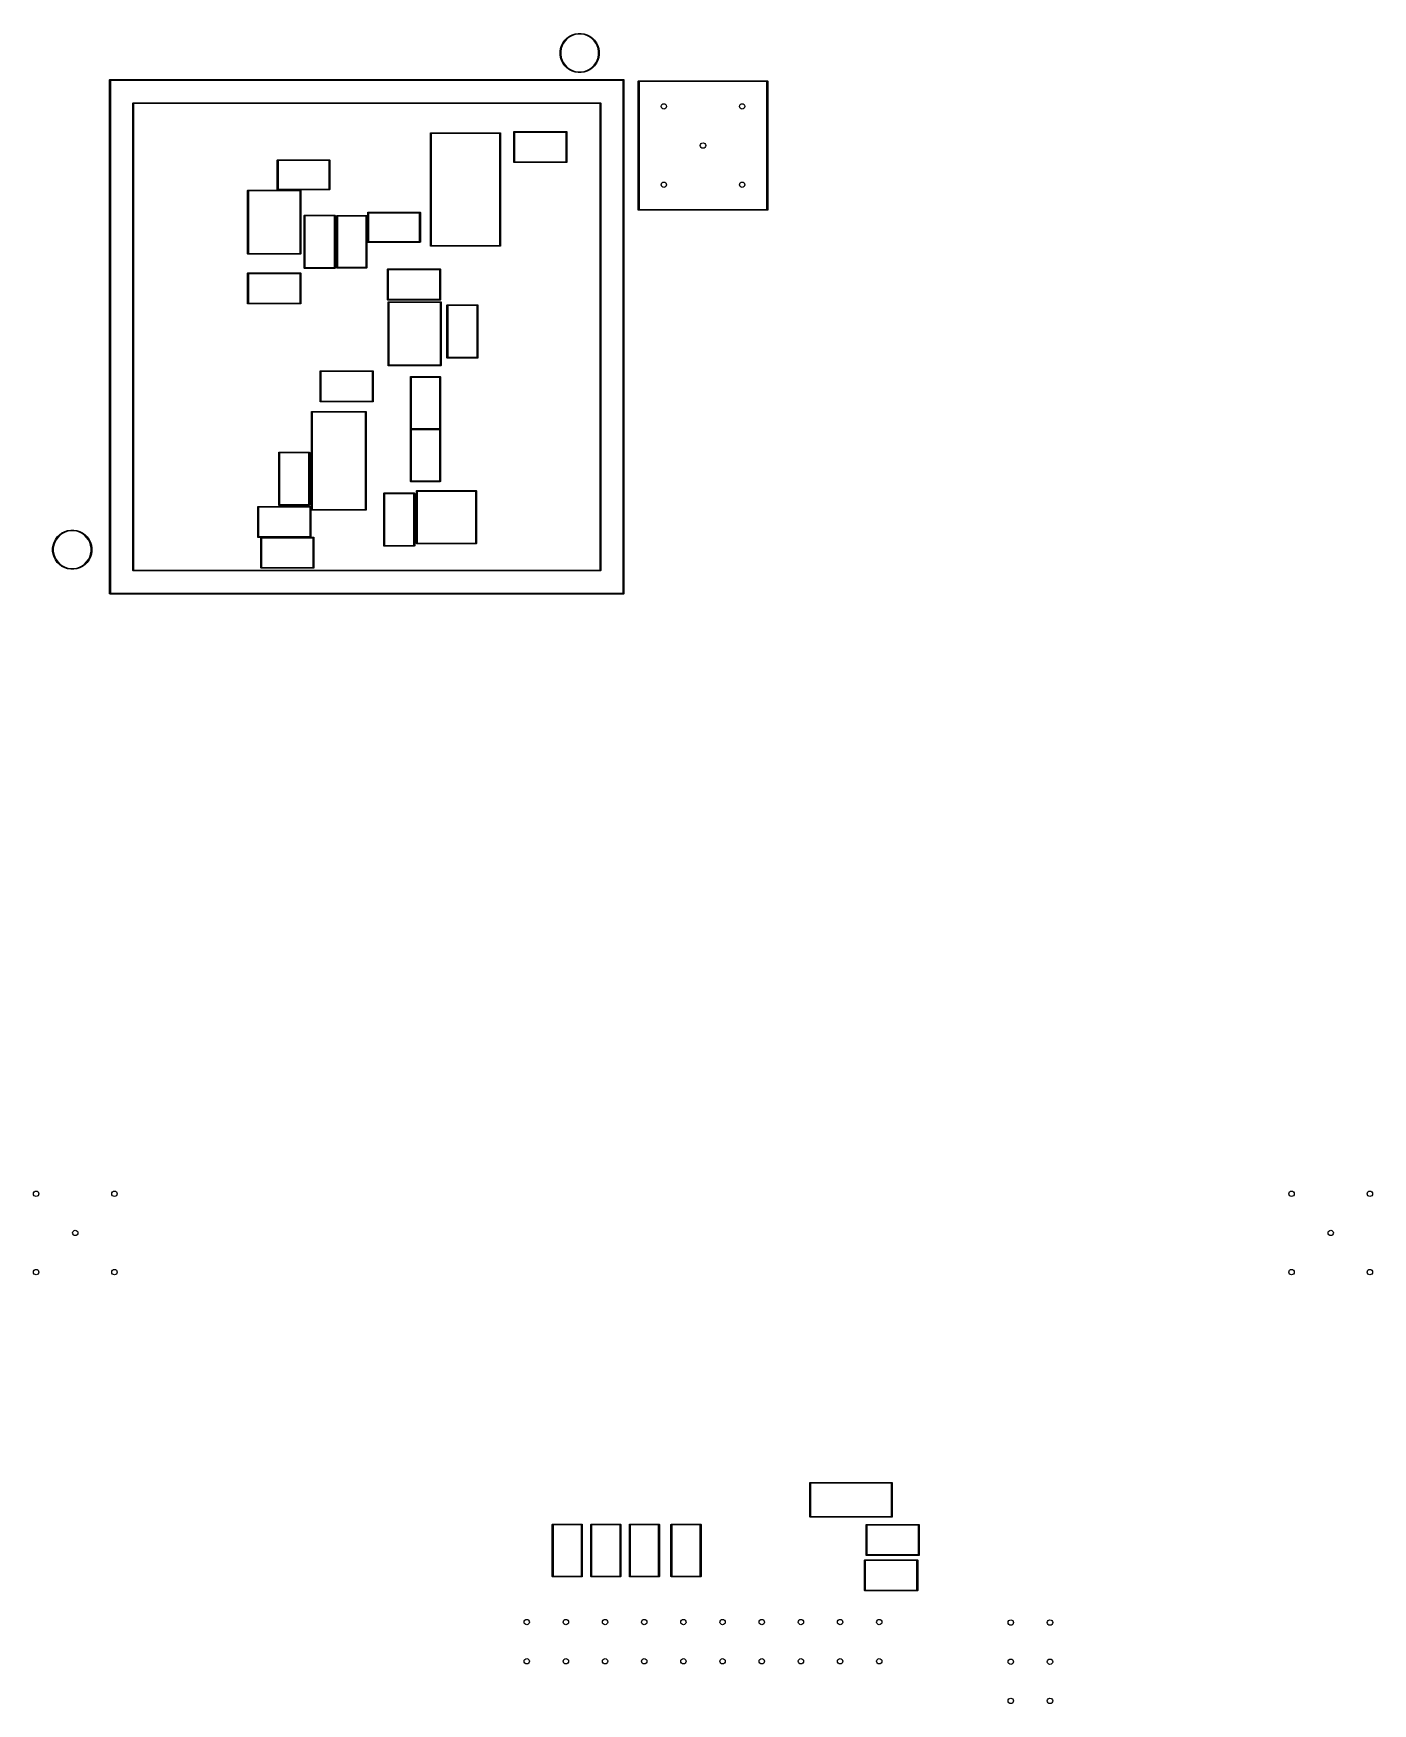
# Model space of a CAD drawing. Header units: inches. Extents: x -1.71 to 1.71, y -2.13 to 2.14.
import ezdxf

# ---------------------------------------------------------------- set-up
doc = ezdxf.new("R2010")
doc.units = ezdxf.units.IN
doc.header["$MEASUREMENT"] = 0
doc.layers.add('BLACK', color=250, linetype='CONTINUOUS')

msp = doc.modelspace()

# ---------------------------------------------------------------- linework, layer by layer
at = {"layer": 'BLACK', "linetype": 'CONTINUOUS'}
for p, q in [((-0.3412, 2.1294), (-0.3342, 2.133)), ((-0.3342, 2.133), (-0.3267, 2.1354)), ((-0.3263, 2.1337), (-0.3335, 2.1313)), ((-0.3267, 2.1354), (-0.3189, 2.1367)), ((-0.3188, 2.1348), (-0.3263, 2.1337)), ((-0.3189, 2.1367), (-0.311, 2.1367)), ((-0.3112, 2.1348), (-0.3188, 2.1348)), ((-0.3037, 2.1337), (-0.3112, 2.1348)), ((-0.311, 2.1367), (-0.3032, 2.1354)), ((-0.2964, 2.1313), (-0.3037, 2.1337)), ((-0.3032, 2.1354), (-0.2958, 2.133)), ((-0.2958, 2.133), (-0.2887, 2.1294)), ((-0.365, 2.0906), (-0.3638, 2.0983)), ((-0.365, 2.0904), (-0.365, 2.0906)), ((-0.365, 2.0827), (-0.365, 2.0904)), ((-0.3638, 2.0983), (-0.3613, 2.1058)), ((-0.362, 2.0979), (-0.3632, 2.0904)), ((-0.3632, 2.0904), (-0.3632, 2.0828)), ((-0.3597, 2.1051), (-0.362, 2.0979)), ((-0.3613, 2.1058), (-0.3578, 2.1128)), ((-0.3562, 2.1119), (-0.3597, 2.1051)), ((-0.3578, 2.1128), (-0.3531, 2.1192)), ((-0.3517, 2.118), (-0.3562, 2.1119)), ((-0.3531, 2.1192), (-0.3476, 2.1248)), ((-0.3464, 2.1234), (-0.3517, 2.118)), ((-0.3476, 2.1248), (-0.3412, 2.1294)), ((-0.3402, 2.1279), (-0.3464, 2.1234)), ((-0.3335, 2.1313), (-0.3402, 2.1279)), ((-0.2897, 2.1279), (-0.2964, 2.1313)), ((-0.2835, 2.1234), (-0.2897, 2.1279)), ((-0.2887, 2.1294), (-0.2824, 2.1248)), ((-0.2782, 2.118), (-0.2835, 2.1234)), ((-0.2824, 2.1248), (-0.2768, 2.1192)), ((-0.2737, 2.1119), (-0.2782, 2.118)), ((-0.2768, 2.1192), (-0.2722, 2.1128)), ((-0.2703, 2.1051), (-0.2737, 2.1119)), ((-0.2722, 2.1128), (-0.2686, 2.1058)), ((-0.2679, 2.0979), (-0.2703, 2.1051)), ((-0.2686, 2.1058), (-0.2662, 2.0983)), ((-0.2667, 2.0904), (-0.2679, 2.0979)), ((-0.2667, 2.0828), (-0.2667, 2.0904)), ((-0.2662, 2.0983), (-0.2649, 2.0906)), ((-0.2649, 2.0906), (-0.2649, 2.0827)), ((-0.3638, 2.0749), (-0.365, 2.0827)), ((-0.3613, 2.0674), (-0.3638, 2.0749)), ((-0.3632, 2.0828), (-0.362, 2.0753)), ((-0.362, 2.0753), (-0.3597, 2.0681)), ((-0.3578, 2.0604), (-0.3613, 2.0674)), ((-0.3597, 2.0681), (-0.3562, 2.0613)), ((-0.3531, 2.054), (-0.3578, 2.0604)), ((-0.3562, 2.0613), (-0.3517, 2.0552)), ((-0.3476, 2.0484), (-0.3531, 2.054)), ((-0.3517, 2.0552), (-0.3464, 2.0498)), ((-0.3412, 2.0438), (-0.3476, 2.0484)), ((-0.3464, 2.0498), (-0.3402, 2.0454)), ((-0.2897, 2.0454), (-0.2835, 2.0498)), ((-0.2824, 2.0484), (-0.2887, 2.0438)), ((-0.2835, 2.0498), (-0.2782, 2.0552)), ((-0.2768, 2.054), (-0.2824, 2.0484)), ((-0.2782, 2.0552), (-0.2737, 2.0613)), ((-0.2722, 2.0604), (-0.2768, 2.054)), ((-0.2737, 2.0613), (-0.2703, 2.0681)), ((-0.2686, 2.0674), (-0.2722, 2.0604)), ((-0.2703, 2.0681), (-0.2679, 2.0753)), ((-0.2662, 2.0749), (-0.2686, 2.0674)), ((-0.2679, 2.0753), (-0.2667, 2.0828)), ((-0.2649, 2.0827), (-0.2662, 2.0749)), ((-1.5148, 2.0177), (-1.5147, 2.0181)), ((-1.5148, 0.7067), (-1.5148, 2.0177)), ((-1.5147, 2.0181), (-1.5142, 2.0186)), ((-1.5142, 2.0186), (-1.5138, 2.0187)), ((-1.5138, 2.0187), (-0.2028, 2.0187)), ((-1.5128, 2.0167), (-1.5128, 0.7077)), ((-0.2037, 2.0167), (-1.5128, 2.0167)), ((-0.3342, 2.0402), (-0.3412, 2.0438)), ((-0.3402, 2.0454), (-0.3335, 2.0419)), ((-0.3267, 2.0378), (-0.3342, 2.0402)), ((-0.3335, 2.0419), (-0.3263, 2.0396)), ((-0.3189, 2.0366), (-0.3267, 2.0378)), ((-0.3263, 2.0396), (-0.3188, 2.0384)), ((-0.311, 2.0366), (-0.3189, 2.0366)), ((-0.3188, 2.0384), (-0.3112, 2.0384)), ((-0.3112, 2.0384), (-0.3037, 2.0396)), ((-0.3032, 2.0378), (-0.311, 2.0366)), ((-0.3037, 2.0396), (-0.2964, 2.0419)), ((-0.2958, 2.0402), (-0.3032, 2.0378)), ((-0.2964, 2.0419), (-0.2897, 2.0454)), ((-0.2887, 2.0438), (-0.2958, 2.0402)), ((-0.2037, 0.7077), (-0.2037, 2.0167)), ((-0.2028, 2.0187), (-0.2024, 2.0186)), ((-0.2024, 2.0186), (-0.2018, 2.0181)), ((-0.2018, 2.0181), (-0.2018, 2.0177)), ((-0.2018, 2.0177), (-0.2018, 0.7067)), ((-0.1652, 2.0146), (-0.1651, 2.0149)), ((-0.1652, 1.6862), (-0.1652, 2.0146)), ((-0.1651, 2.0149), (-0.1645, 2.0155)), ((-0.1645, 2.0155), (-0.1642, 2.0156)), ((-0.1642, 2.0156), (0.1642, 2.0156)), ((-0.1632, 2.0136), (-0.1632, 1.6872)), ((0.1632, 2.0136), (-0.1632, 2.0136)), ((0.1632, 1.6872), (0.1632, 2.0136)), ((0.1642, 2.0156), (0.1645, 2.0155)), ((0.1645, 2.0155), (0.1651, 2.0149)), ((0.1651, 2.0149), (0.1652, 2.0146)), ((0.1652, 2.0146), (0.1652, 1.6862)), ((-1.4557, 1.9587), (-1.4556, 1.959)), ((-1.4557, 0.7657), (-1.4557, 1.9587)), ((-1.4556, 1.959), (-1.4551, 1.9596)), ((-1.4551, 1.9596), (-1.4547, 1.9596)), ((-1.4547, 1.9596), (-0.2618, 1.9596)), ((-1.4537, 1.9577), (-1.4537, 0.7667)), ((-0.2628, 1.9577), (-1.4537, 1.9577)), ((-0.2628, 0.7667), (-0.2628, 1.9577)), ((-0.2618, 1.9596), (-0.2614, 1.9596)), ((-0.2614, 1.9596), (-0.2609, 1.959)), ((-0.2609, 1.959), (-0.2608, 1.9587)), ((-0.2608, 1.9587), (-0.2608, 0.7657)), ((-0.6959, 1.8819), (-0.6958, 1.8823)), ((-0.6959, 1.5945), (-0.6959, 1.8819)), ((-0.6958, 1.8823), (-0.6953, 1.8828)), ((-0.6953, 1.8828), (-0.6949, 1.8829)), ((-0.6949, 1.8829), (-0.5177, 1.8829)), ((-0.6939, 1.8809), (-0.6939, 1.5955)), ((-0.5187, 1.8809), (-0.6939, 1.8809)), ((-0.5187, 1.5955), (-0.5187, 1.8809)), ((-0.5177, 1.8829), (-0.5173, 1.8828)), ((-0.5173, 1.8828), (-0.5168, 1.8823)), ((-0.5168, 1.8823), (-0.5167, 1.8819)), ((-0.5167, 1.8819), (-0.5167, 1.5945)), ((-0.4833, 1.885), (-0.4832, 1.8854)), ((-0.4833, 1.8079), (-0.4833, 1.885)), ((-0.4832, 1.8854), (-0.4827, 1.8859)), ((-0.4827, 1.8859), (-0.4823, 1.886)), ((-0.4823, 1.886), (-0.3484, 1.886)), ((-0.4813, 1.8841), (-0.4813, 1.8089)), ((-0.3494, 1.8841), (-0.4813, 1.8841)), ((-0.3494, 1.8089), (-0.3494, 1.8841)), ((-0.3484, 1.886), (-0.348, 1.8859)), ((-0.348, 1.8859), (-0.3475, 1.8854)), ((-0.3475, 1.8854), (-0.3474, 1.885)), ((-0.3474, 1.885), (-0.3474, 1.8079)), ((-1.0868, 1.8131), (-1.0867, 1.8135)), ((-1.0868, 1.7383), (-1.0868, 1.8131)), ((-1.0867, 1.8135), (-1.0862, 1.814)), ((-1.0862, 1.814), (-1.0858, 1.8141)), ((-1.0858, 1.8141), (-0.9535, 1.8141)), ((-1.0848, 1.8121), (-1.0848, 1.7393)), ((-0.9545, 1.8121), (-1.0848, 1.8121)), ((-0.9545, 1.7393), (-0.9545, 1.8121)), ((-0.9535, 1.8141), (-0.9531, 1.814)), ((-0.9531, 1.814), (-0.9526, 1.8135)), ((-0.9526, 1.8135), (-0.9525, 1.8131)), ((-0.9525, 1.8131), (-0.9525, 1.7383)), ((-0.4832, 1.8075), (-0.4833, 1.8079)), ((-0.4827, 1.807), (-0.4832, 1.8075)), ((-0.4823, 1.8069), (-0.4827, 1.807)), ((-0.3484, 1.8069), (-0.4823, 1.8069)), ((-0.4813, 1.8089), (-0.3494, 1.8089)), ((-0.348, 1.807), (-0.3484, 1.8069)), ((-0.3475, 1.8075), (-0.348, 1.807)), ((-0.3474, 1.8079), (-0.3475, 1.8075)), ((-1.1626, 1.7354), (-1.1625, 1.7358)), ((-1.1626, 1.574), (-1.1626, 1.7354)), ((-1.1625, 1.7358), (-1.162, 1.7363)), ((-1.162, 1.7363), (-1.1616, 1.7364)), ((-1.1616, 1.7364), (-1.0277, 1.7364)), ((-1.1606, 1.7344), (-1.1606, 1.575)), ((-1.0287, 1.7344), (-1.1606, 1.7344)), ((-1.0867, 1.7379), (-1.0868, 1.7383)), ((-1.0862, 1.7374), (-1.0867, 1.7379)), ((-1.0858, 1.7373), (-1.0862, 1.7374)), ((-0.9535, 1.7373), (-1.0858, 1.7373)), ((-1.0848, 1.7393), (-0.9545, 1.7393)), ((-1.0287, 1.575), (-1.0287, 1.7344)), ((-1.0277, 1.7364), (-1.0273, 1.7363)), ((-1.0273, 1.7363), (-1.0268, 1.7358)), ((-1.0268, 1.7358), (-1.0267, 1.7354)), ((-1.0267, 1.7354), (-1.0267, 1.574)), ((-0.9531, 1.7374), (-0.9535, 1.7373)), ((-0.9526, 1.7379), (-0.9531, 1.7374)), ((-0.9525, 1.7383), (-0.9526, 1.7379)), ((-1.0182, 1.6716), (-1.0181, 1.672)), ((-1.0182, 1.5378), (-1.0182, 1.6716)), ((-1.0181, 1.672), (-1.0176, 1.6725)), ((-1.0176, 1.6725), (-1.0172, 1.6726)), ((-1.0172, 1.6726), (-0.9401, 1.6726)), ((-1.0162, 1.6707), (-1.0162, 1.5388)), ((-0.941, 1.6707), (-1.0162, 1.6707)), ((-0.941, 1.5388), (-0.941, 1.6707)), ((-0.9401, 1.6726), (-0.9397, 1.6725)), ((-0.9397, 1.6725), (-0.9392, 1.672)), ((-0.9392, 1.672), (-0.9391, 1.6716)), ((-0.9391, 1.6716), (-0.9391, 1.5378)), ((-0.935, 1.6712), (-0.9344, 1.6718)), ((-0.935, 1.6709), (-0.935, 1.6712)), ((-0.935, 1.5386), (-0.935, 1.6709)), ((-0.9344, 1.6718), (-0.934, 1.6718)), ((-0.934, 1.6718), (-0.8592, 1.6718)), ((-0.9331, 1.6699), (-0.9331, 1.5396)), ((-0.8602, 1.6699), (-0.9331, 1.6699)), ((-0.8602, 1.5396), (-0.8602, 1.6699)), ((-0.8592, 1.6718), (-0.8589, 1.6718)), ((-0.8589, 1.6718), (-0.8583, 1.6712)), ((-0.8583, 1.6712), (-0.8583, 1.6709)), ((-0.8583, 1.6709), (-0.8583, 1.5386)), ((-0.8558, 1.6791), (-0.8557, 1.6795)), ((-0.8558, 1.6043), (-0.8558, 1.6791)), ((-0.8557, 1.6795), (-0.8552, 1.68)), ((-0.8552, 1.68), (-0.8548, 1.6801)), ((-0.8548, 1.6801), (-0.7225, 1.6801)), ((-0.8538, 1.6781), (-0.8538, 1.6053)), ((-0.7235, 1.6781), (-0.8538, 1.6781)), ((-0.7235, 1.6053), (-0.7235, 1.6781)), ((-0.7225, 1.6801), (-0.7221, 1.68)), ((-0.7221, 1.68), (-0.7216, 1.6795)), ((-0.7216, 1.6795), (-0.7215, 1.6791)), ((-0.7215, 1.6791), (-0.7215, 1.6043)), ((-0.1651, 1.6858), (-0.1652, 1.6862)), ((-0.1645, 1.6853), (-0.1651, 1.6858)), ((-0.1642, 1.6852), (-0.1645, 1.6853)), ((0.1642, 1.6852), (-0.1642, 1.6852)), ((-0.1632, 1.6872), (0.1632, 1.6872)), ((0.1645, 1.6853), (0.1642, 1.6852)), ((0.1651, 1.6858), (0.1645, 1.6853)), ((0.1652, 1.6862), (0.1651, 1.6858)), ((-0.8557, 1.6039), (-0.8558, 1.6043)), ((-0.8552, 1.6034), (-0.8557, 1.6039)), ((-0.8548, 1.6033), (-0.8552, 1.6034)), ((-0.7225, 1.6033), (-0.8548, 1.6033)), ((-0.8538, 1.6053), (-0.7235, 1.6053)), ((-0.7221, 1.6034), (-0.7225, 1.6033)), ((-0.7216, 1.6039), (-0.7221, 1.6034)), ((-0.7215, 1.6043), (-0.7216, 1.6039)), ((-0.6958, 1.5941), (-0.6959, 1.5945)), ((-0.6953, 1.5936), (-0.6958, 1.5941)), ((-0.6949, 1.5935), (-0.6953, 1.5936)), ((-0.5177, 1.5935), (-0.6949, 1.5935)), ((-0.6939, 1.5955), (-0.5187, 1.5955)), ((-0.5173, 1.5936), (-0.5177, 1.5935)), ((-0.5168, 1.5941), (-0.5173, 1.5936)), ((-0.5167, 1.5945), (-0.5168, 1.5941)), ((-1.1625, 1.5736), (-1.1626, 1.574)), ((-1.162, 1.5731), (-1.1625, 1.5736)), ((-1.1616, 1.573), (-1.162, 1.5731)), ((-1.0277, 1.573), (-1.1616, 1.573)), ((-1.1606, 1.575), (-1.0287, 1.575)), ((-1.0273, 1.5731), (-1.0277, 1.573)), ((-1.0268, 1.5736), (-1.0273, 1.5731)), ((-1.0267, 1.574), (-1.0268, 1.5736)), ((-1.0181, 1.5374), (-1.0182, 1.5378)), ((-1.0176, 1.5369), (-1.0181, 1.5374)), ((-1.0172, 1.5368), (-1.0176, 1.5369)), ((-0.9401, 1.5368), (-1.0172, 1.5368)), ((-1.0162, 1.5388), (-0.941, 1.5388)), ((-0.9397, 1.5369), (-0.9401, 1.5368)), ((-0.9392, 1.5374), (-0.9397, 1.5369)), ((-0.9391, 1.5378), (-0.9392, 1.5374)), ((-0.935, 1.5382), (-0.935, 1.5386)), ((-0.9344, 1.5377), (-0.935, 1.5382)), ((-0.934, 1.5376), (-0.9344, 1.5377)), ((-0.8592, 1.5376), (-0.934, 1.5376)), ((-0.9331, 1.5396), (-0.8602, 1.5396)), ((-0.8589, 1.5377), (-0.8592, 1.5376)), ((-0.8583, 1.5382), (-0.8589, 1.5377)), ((-0.8583, 1.5386), (-0.8583, 1.5382)), ((-0.8056, 1.5347), (-0.805, 1.5352)), ((-0.805, 1.5352), (-0.8046, 1.5353)), ((-0.8046, 1.5353), (-0.6708, 1.5353)), ((-0.6708, 1.5353), (-0.6704, 1.5352)), ((-0.6704, 1.5352), (-0.6699, 1.5347)), ((-1.1626, 1.5243), (-1.1625, 1.5247)), ((-1.1626, 1.4471), (-1.1626, 1.5243)), ((-1.1625, 1.5247), (-1.162, 1.5252)), ((-1.162, 1.5252), (-1.1616, 1.5253)), ((-1.1616, 1.5253), (-1.0277, 1.5253)), ((-1.1606, 1.5233), (-1.1606, 1.4481)), ((-1.0287, 1.5233), (-1.1606, 1.5233)), ((-1.0287, 1.4481), (-1.0287, 1.5233)), ((-1.0277, 1.5253), (-1.0273, 1.5252)), ((-1.0273, 1.5252), (-1.0268, 1.5247)), ((-1.0268, 1.5247), (-1.0267, 1.5243)), ((-1.0267, 1.5243), (-1.0267, 1.4471)), ((-0.8056, 1.5343), (-0.8056, 1.5347)), ((-0.8056, 1.4571), (-0.8056, 1.5343)), ((-0.8037, 1.5333), (-0.8037, 1.4581)), ((-0.6718, 1.5333), (-0.8037, 1.5333)), ((-0.6718, 1.4581), (-0.6718, 1.5333)), ((-0.6699, 1.5347), (-0.6698, 1.5343)), ((-0.6698, 1.5343), (-0.6698, 1.4571)), ((-0.8056, 1.4567), (-0.8056, 1.4571)), ((-0.805, 1.4562), (-0.8056, 1.4567)), ((-0.8046, 1.4561), (-0.805, 1.4562)), ((-0.6708, 1.4561), (-0.8046, 1.4561)), ((-0.8041, 1.4512), (-0.8035, 1.4517)), ((-0.8041, 1.4508), (-0.8041, 1.4512)), ((-0.8041, 1.2894), (-0.8041, 1.4508)), ((-0.8037, 1.4581), (-0.6718, 1.4581)), ((-0.8035, 1.4517), (-0.8031, 1.4518)), ((-0.8031, 1.4518), (-0.6693, 1.4518)), ((-0.8022, 1.4498), (-0.8022, 1.2904)), ((-0.6703, 1.4498), (-0.8022, 1.4498)), ((-0.6704, 1.4562), (-0.6708, 1.4561)), ((-0.6699, 1.4567), (-0.6704, 1.4562)), ((-0.6703, 1.2904), (-0.6703, 1.4498)), ((-0.6698, 1.4571), (-0.6699, 1.4567)), ((-0.6693, 1.4518), (-0.6689, 1.4517)), ((-0.6689, 1.4517), (-0.6684, 1.4512)), ((-0.6684, 1.4512), (-0.6683, 1.4508)), ((-0.6683, 1.4508), (-0.6683, 1.2894)), ((-1.1625, 1.4467), (-1.1626, 1.4471)), ((-1.162, 1.4462), (-1.1625, 1.4467)), ((-1.1616, 1.4461), (-1.162, 1.4462)), ((-1.0277, 1.4461), (-1.1616, 1.4461)), ((-1.1606, 1.4481), (-1.0287, 1.4481)), ((-1.0273, 1.4462), (-1.0277, 1.4461)), ((-1.0268, 1.4467), (-1.0273, 1.4462)), ((-1.0267, 1.4471), (-1.0268, 1.4467)), ((-0.6537, 1.4433), (-0.6531, 1.4438)), ((-0.6537, 1.4429), (-0.6537, 1.4433)), ((-0.6537, 1.3091), (-0.6537, 1.4429)), ((-0.6531, 1.4438), (-0.6528, 1.4439)), ((-0.6528, 1.4439), (-0.5756, 1.4439)), ((-0.6518, 1.4419), (-0.6518, 1.31)), ((-0.5766, 1.4419), (-0.6518, 1.4419)), ((-0.5766, 1.31), (-0.5766, 1.4419)), ((-0.5756, 1.4439), (-0.5752, 1.4438)), ((-0.5752, 1.4438), (-0.5747, 1.4433)), ((-0.5747, 1.4433), (-0.5746, 1.4429)), ((-0.5746, 1.4429), (-0.5746, 1.3091)), ((-0.8041, 1.289), (-0.8041, 1.2894)), ((-0.8035, 1.2885), (-0.8041, 1.289)), ((-0.8031, 1.2884), (-0.8035, 1.2885)), ((-0.6693, 1.2884), (-0.8031, 1.2884)), ((-0.8022, 1.2904), (-0.6703, 1.2904)), ((-0.6689, 1.2885), (-0.6693, 1.2884)), ((-0.6684, 1.289), (-0.6689, 1.2885)), ((-0.6683, 1.2894), (-0.6684, 1.289)), ((-0.6537, 1.3087), (-0.6537, 1.3091)), ((-0.6531, 1.3081), (-0.6537, 1.3087)), ((-0.6528, 1.3081), (-0.6531, 1.3081)), ((-0.5756, 1.3081), (-0.6528, 1.3081)), ((-0.6518, 1.31), (-0.5766, 1.31)), ((-0.5752, 1.3081), (-0.5756, 1.3081)), ((-0.5747, 1.3087), (-0.5752, 1.3081)), ((-0.5746, 1.3091), (-0.5747, 1.3087)), ((-0.9776, 1.2743), (-0.9775, 1.2747)), ((-0.9776, 1.1971), (-0.9776, 1.2743)), ((-0.9775, 1.2747), (-0.977, 1.2752)), ((-0.977, 1.2752), (-0.9766, 1.2753)), ((-0.9766, 1.2753), (-0.8427, 1.2753)), ((-0.9756, 1.2733), (-0.9756, 1.1981)), ((-0.8437, 1.2733), (-0.9756, 1.2733)), ((-0.8437, 1.1981), (-0.8437, 1.2733)), ((-0.8427, 1.2753), (-0.8423, 1.2752)), ((-0.8423, 1.2752), (-0.8418, 1.2747)), ((-0.8418, 1.2747), (-0.8417, 1.2743)), ((-0.8417, 1.2743), (-0.8417, 1.1971)), ((-0.747, 1.2599), (-0.7464, 1.2605)), ((-0.747, 1.2595), (-0.747, 1.2599)), ((-0.747, 1.1273), (-0.747, 1.2595)), ((-0.7464, 1.2605), (-0.7461, 1.2605)), ((-0.7461, 1.2605), (-0.6713, 1.2605)), ((-0.7451, 1.2586), (-0.7451, 1.1282)), ((-0.6722, 1.2586), (-0.7451, 1.2586)), ((-0.6722, 1.1282), (-0.6722, 1.2586)), ((-0.6713, 1.2605), (-0.6709, 1.2605)), ((-0.6709, 1.2605), (-0.6704, 1.2599)), ((-0.6704, 1.2599), (-0.6703, 1.2595)), ((-0.6703, 1.2595), (-0.6703, 1.1273)), ((-0.9775, 1.1967), (-0.9776, 1.1971)), ((-0.977, 1.1962), (-0.9775, 1.1967)), ((-0.9766, 1.1961), (-0.977, 1.1962)), ((-0.8427, 1.1961), (-0.9766, 1.1961)), ((-0.9756, 1.1981), (-0.8437, 1.1981)), ((-0.8423, 1.1962), (-0.8427, 1.1961)), ((-0.8418, 1.1967), (-0.8423, 1.1962)), ((-0.8417, 1.1971), (-0.8418, 1.1967)), ((-0.9995, 1.1713), (-0.9989, 1.1718)), ((-0.9995, 1.1709), (-0.9995, 1.1713)), ((-0.9995, 0.9205), (-0.9995, 1.1709)), ((-0.9989, 1.1718), (-0.9985, 1.1719)), ((-0.9985, 1.1719), (-0.8607, 1.1719)), ((-0.9976, 1.1699), (-0.9976, 0.9215)), ((-0.8617, 1.1699), (-0.9976, 1.1699)), ((-0.8617, 0.9215), (-0.8617, 1.1699)), ((-0.8607, 1.1719), (-0.8604, 1.1718)), ((-0.8604, 1.1718), (-0.8598, 1.1713)), ((-0.8598, 1.1713), (-0.8598, 1.1709)), ((-0.8598, 1.1709), (-0.8598, 0.9205)), ((-0.747, 1.1269), (-0.747, 1.1273)), ((-0.7466, 1.1265), (-0.747, 1.1269)), ((-0.747, 1.1261), (-0.7466, 1.1265)), ((-0.747, 1.1257), (-0.747, 1.1261)), ((-0.747, 0.9934), (-0.747, 1.1257)), ((-0.7451, 1.1282), (-0.6722, 1.1282)), ((-0.7451, 1.1247), (-0.7451, 0.9944)), ((-0.6722, 1.1247), (-0.7451, 1.1247)), ((-0.6722, 0.9944), (-0.6722, 1.1247)), ((-0.6704, 1.1269), (-0.6708, 1.1265)), ((-0.6708, 1.1265), (-0.6704, 1.1261)), ((-0.6703, 1.1273), (-0.6704, 1.1269)), ((-0.6704, 1.1261), (-0.6703, 1.1257)), ((-0.6703, 1.1257), (-0.6703, 0.9934)), ((-1.0832, 1.0666), (-1.0831, 1.067)), ((-1.0832, 0.9328), (-1.0832, 1.0666)), ((-1.0831, 1.067), (-1.0826, 1.0675)), ((-1.0826, 1.0675), (-1.0822, 1.0676)), ((-1.0822, 1.0676), (-1.0051, 1.0676)), ((-1.0051, 1.0676), (-1.0047, 1.0675)), ((-1.0047, 1.0675), (-1.0042, 1.067)), ((-1.0042, 1.067), (-1.0041, 1.0666)), ((-1.0041, 1.0666), (-1.0041, 0.9328)), ((-1.0812, 1.0657), (-1.0812, 0.9338)), ((-1.006, 1.0657), (-1.0812, 1.0657)), ((-1.006, 0.9338), (-1.006, 1.0657)), ((-0.747, 0.993), (-0.747, 0.9934)), ((-0.7464, 0.9925), (-0.747, 0.993)), ((-0.7461, 0.9924), (-0.7464, 0.9925)), ((-0.6713, 0.9924), (-0.7461, 0.9924)), ((-0.7451, 0.9944), (-0.6722, 0.9944)), ((-0.6709, 0.9925), (-0.6713, 0.9924)), ((-0.6704, 0.993), (-0.6709, 0.9925)), ((-0.6703, 0.9934), (-0.6704, 0.993)), ((-0.8152, 0.9626), (-0.8151, 0.963)), ((-0.8152, 0.8287), (-0.8152, 0.9626)), ((-0.8151, 0.963), (-0.8145, 0.9635)), ((-0.8145, 0.9635), (-0.8142, 0.9636)), ((-0.8142, 0.9636), (-0.737, 0.9636)), ((-0.8132, 0.9616), (-0.8132, 0.8297)), ((-0.738, 0.9616), (-0.8132, 0.9616)), ((-0.738, 0.8297), (-0.738, 0.9616)), ((-0.737, 0.9636), (-0.7366, 0.9635)), ((-0.7366, 0.9635), (-0.7361, 0.963)), ((-0.7361, 0.963), (-0.736, 0.9626)), ((-0.736, 0.9626), (-0.736, 0.8287)), ((-0.7314, 0.9687), (-0.7313, 0.9691)), ((-0.7314, 0.8348), (-0.7314, 0.9687)), ((-0.7313, 0.9691), (-0.7308, 0.9696)), ((-0.7308, 0.9696), (-0.7304, 0.9697)), ((-0.7304, 0.9697), (-0.5792, 0.9697)), ((-0.7294, 0.9677), (-0.7294, 0.8358)), ((-0.5802, 0.9677), (-0.7294, 0.9677)), ((-0.5802, 0.8358), (-0.5802, 0.9677)), ((-0.5792, 0.9697), (-0.5789, 0.9696)), ((-0.5789, 0.9696), (-0.5783, 0.9691)), ((-0.5783, 0.9691), (-0.5783, 0.9687)), ((-0.5783, 0.9687), (-0.5783, 0.8348)), ((-1.1368, 0.9283), (-1.1367, 0.9287)), ((-1.1368, 0.8512), (-1.1368, 0.9283)), ((-1.1367, 0.9287), (-1.1362, 0.9293)), ((-1.1362, 0.9293), (-1.1358, 0.9293)), ((-1.1358, 0.9293), (-1.002, 0.9293)), ((-1.1348, 0.9274), (-1.1348, 0.8522)), ((-1.003, 0.9274), (-1.1348, 0.9274)), ((-1.0831, 0.9324), (-1.0832, 0.9328)), ((-1.0826, 0.9319), (-1.0831, 0.9324)), ((-1.0822, 0.9318), (-1.0826, 0.9319)), ((-1.0051, 0.9318), (-1.0822, 0.9318)), ((-1.0812, 0.9338), (-1.006, 0.9338)), ((-1.0047, 0.9319), (-1.0051, 0.9318)), ((-1.0042, 0.9324), (-1.0047, 0.9319)), ((-1.0041, 0.9328), (-1.0042, 0.9324)), ((-1.003, 0.8522), (-1.003, 0.9274)), ((-1.002, 0.9293), (-1.0016, 0.9293)), ((-1.0016, 0.9293), (-1.0011, 0.9287)), ((-1.0011, 0.9287), (-1.001, 0.9283)), ((-1.001, 0.9283), (-1.001, 0.8512)), ((-0.9995, 0.9201), (-0.9995, 0.9205)), ((-0.9989, 0.9196), (-0.9995, 0.9201)), ((-0.9985, 0.9195), (-0.9989, 0.9196)), ((-0.8607, 0.9195), (-0.9985, 0.9195)), ((-0.9976, 0.9215), (-0.8617, 0.9215)), ((-0.8604, 0.9196), (-0.8607, 0.9195)), ((-0.8598, 0.9201), (-0.8604, 0.9196)), ((-0.8598, 0.9205), (-0.8598, 0.9201)), ((-1.6484, 0.8515), (-1.6428, 0.8571)), ((-1.6417, 0.8557), (-1.647, 0.8503)), ((-1.6428, 0.8571), (-1.6365, 0.8617)), ((-1.6355, 0.8601), (-1.6417, 0.8557)), ((-1.6365, 0.8617), (-1.6294, 0.8653)), ((-1.6287, 0.8636), (-1.6355, 0.8601)), ((-1.6294, 0.8653), (-1.622, 0.8677)), ((-1.6215, 0.8659), (-1.6287, 0.8636)), ((-1.622, 0.8677), (-1.6142, 0.8689)), ((-1.614, 0.8671), (-1.6215, 0.8659)), ((-1.6142, 0.8689), (-1.6063, 0.8689)), ((-1.6064, 0.8671), (-1.614, 0.8671)), ((-1.5989, 0.8659), (-1.6064, 0.8671)), ((-1.6063, 0.8689), (-1.5985, 0.8677)), ((-1.5917, 0.8636), (-1.5989, 0.8659)), ((-1.5985, 0.8677), (-1.591, 0.8653)), ((-1.585, 0.8601), (-1.5917, 0.8636)), ((-1.591, 0.8653), (-1.584, 0.8617)), ((-1.5788, 0.8557), (-1.585, 0.8601)), ((-1.584, 0.8617), (-1.5776, 0.8571)), ((-1.5734, 0.8503), (-1.5788, 0.8557)), ((-1.5776, 0.8571), (-1.5721, 0.8515)), ((-1.6603, 0.8228), (-1.659, 0.8306)), ((-1.6603, 0.8227), (-1.6603, 0.8228)), ((-1.6603, 0.815), (-1.6603, 0.8227)), ((-1.659, 0.8072), (-1.6603, 0.815)), ((-1.659, 0.8306), (-1.6566, 0.8381)), ((-1.6573, 0.8302), (-1.6585, 0.8227)), ((-1.6585, 0.8227), (-1.6585, 0.8151)), ((-1.6585, 0.8151), (-1.6573, 0.8076)), ((-1.6549, 0.8374), (-1.6573, 0.8302)), ((-1.6566, 0.8381), (-1.653, 0.8451)), ((-1.6515, 0.8442), (-1.6549, 0.8374)), ((-1.653, 0.8451), (-1.6484, 0.8515)), ((-1.647, 0.8503), (-1.6515, 0.8442)), ((-1.569, 0.8442), (-1.5734, 0.8503)), ((-1.5721, 0.8515), (-1.5674, 0.8451)), ((-1.5655, 0.8374), (-1.569, 0.8442)), ((-1.5674, 0.8451), (-1.5639, 0.8381)), ((-1.5632, 0.8302), (-1.5655, 0.8374)), ((-1.5639, 0.8381), (-1.5614, 0.8306)), ((-1.562, 0.8227), (-1.5632, 0.8302)), ((-1.5632, 0.8076), (-1.562, 0.8151)), ((-1.562, 0.8151), (-1.562, 0.8227)), ((-1.5614, 0.8306), (-1.5602, 0.8228)), ((-1.5602, 0.815), (-1.5614, 0.8072)), ((-1.5602, 0.8228), (-1.5602, 0.815)), ((-1.1367, 0.8508), (-1.1368, 0.8512)), ((-1.1362, 0.8503), (-1.1367, 0.8508)), ((-1.1358, 0.8502), (-1.1362, 0.8503)), ((-1.1286, 0.8502), (-1.1358, 0.8502)), ((-1.1348, 0.8522), (-1.003, 0.8522)), ((-1.1289, 0.85), (-1.1286, 0.8502)), ((-1.1289, 0.8496), (-1.1289, 0.85)), ((-1.1289, 0.7724), (-1.1289, 0.8496)), ((-1.127, 0.8486), (-1.127, 0.7734)), ((-0.9951, 0.8486), (-1.127, 0.8486)), ((-1.0011, 0.8508), (-1.0013, 0.8506)), ((-1.0013, 0.8506), (-0.9941, 0.8506)), ((-1.001, 0.8512), (-1.0011, 0.8508)), ((-0.9951, 0.7734), (-0.9951, 0.8486)), ((-0.9941, 0.8506), (-0.9937, 0.8505)), ((-0.9937, 0.8505), (-0.9932, 0.85)), ((-0.9932, 0.85), (-0.9931, 0.8496)), ((-0.9931, 0.8496), (-0.9931, 0.7724)), ((-0.8151, 0.8284), (-0.8152, 0.8287)), ((-0.8145, 0.8278), (-0.8151, 0.8284)), ((-0.8142, 0.8278), (-0.8145, 0.8278)), ((-0.737, 0.8278), (-0.8142, 0.8278)), ((-0.8132, 0.8297), (-0.738, 0.8297)), ((-0.7366, 0.8278), (-0.737, 0.8278)), ((-0.7361, 0.8284), (-0.7366, 0.8278)), ((-0.736, 0.8287), (-0.7361, 0.8284)), ((-0.7313, 0.8345), (-0.7314, 0.8348)), ((-0.7308, 0.8339), (-0.7313, 0.8345)), ((-0.7304, 0.8339), (-0.7308, 0.8339)), ((-0.5792, 0.8339), (-0.7304, 0.8339)), ((-0.7294, 0.8358), (-0.5802, 0.8358)), ((-0.5789, 0.8339), (-0.5792, 0.8339)), ((-0.5783, 0.8345), (-0.5789, 0.8339)), ((-0.5783, 0.8348), (-0.5783, 0.8345)), ((-1.6566, 0.7997), (-1.659, 0.8072)), ((-1.6573, 0.8076), (-1.6549, 0.8004)), ((-1.653, 0.7927), (-1.6566, 0.7997)), ((-1.6549, 0.8004), (-1.6515, 0.7936)), ((-1.6484, 0.7863), (-1.653, 0.7927)), ((-1.6515, 0.7936), (-1.647, 0.7875)), ((-1.6428, 0.7807), (-1.6484, 0.7863)), ((-1.647, 0.7875), (-1.6417, 0.7821)), ((-1.6365, 0.7761), (-1.6428, 0.7807)), ((-1.6417, 0.7821), (-1.6355, 0.7776)), ((-1.6294, 0.7725), (-1.6365, 0.7761)), ((-1.6355, 0.7776), (-1.6287, 0.7742)), ((-1.622, 0.7701), (-1.6294, 0.7725)), ((-1.6287, 0.7742), (-1.6215, 0.7719)), ((-1.6142, 0.7689), (-1.622, 0.7701)), ((-1.6215, 0.7719), (-1.614, 0.7707)), ((-1.6063, 0.7689), (-1.6142, 0.7689)), ((-1.614, 0.7707), (-1.6064, 0.7707)), ((-1.6064, 0.7707), (-1.5989, 0.7719)), ((-1.5985, 0.7701), (-1.6063, 0.7689)), ((-1.5989, 0.7719), (-1.5917, 0.7742)), ((-1.591, 0.7725), (-1.5985, 0.7701)), ((-1.5917, 0.7742), (-1.585, 0.7776)), ((-1.584, 0.7761), (-1.591, 0.7725)), ((-1.585, 0.7776), (-1.5788, 0.7821)), ((-1.5776, 0.7807), (-1.584, 0.7761)), ((-1.5788, 0.7821), (-1.5734, 0.7875)), ((-1.5721, 0.7863), (-1.5776, 0.7807)), ((-1.5734, 0.7875), (-1.569, 0.7936)), ((-1.5674, 0.7927), (-1.5721, 0.7863)), ((-1.569, 0.7936), (-1.5655, 0.8004)), ((-1.5639, 0.7997), (-1.5674, 0.7927)), ((-1.5655, 0.8004), (-1.5632, 0.8076)), ((-1.5614, 0.8072), (-1.5639, 0.7997)), ((-1.1289, 0.7721), (-1.1289, 0.7724)), ((-1.1283, 0.7715), (-1.1289, 0.7721)), ((-1.128, 0.7715), (-1.1283, 0.7715)), ((-0.9941, 0.7715), (-1.128, 0.7715)), ((-1.127, 0.7734), (-0.9951, 0.7734)), ((-0.9937, 0.7715), (-0.9941, 0.7715)), ((-0.9932, 0.7721), (-0.9937, 0.7715)), ((-0.9931, 0.7724), (-0.9932, 0.7721)), ((-1.4556, 0.7654), (-1.4557, 0.7657)), ((-1.4551, 0.7648), (-1.4556, 0.7654)), ((-1.4547, 0.7648), (-1.4551, 0.7648)), ((-0.2618, 0.7648), (-1.4547, 0.7648)), ((-1.4537, 0.7667), (-0.2628, 0.7667)), ((-0.2614, 0.7648), (-0.2618, 0.7648)), ((-0.2609, 0.7654), (-0.2614, 0.7648)), ((-0.2608, 0.7657), (-0.2609, 0.7654)), ((-1.5147, 0.7063), (-1.5148, 0.7067)), ((-1.5142, 0.7058), (-1.5147, 0.7063)), ((-1.5138, 0.7057), (-1.5142, 0.7058)), ((-0.2028, 0.7057), (-1.5138, 0.7057)), ((-1.5128, 0.7077), (-0.2037, 0.7077)), ((-0.2024, 0.7058), (-0.2028, 0.7057)), ((-0.2018, 0.7063), (-0.2024, 0.7058)), ((-0.2018, 0.7067), (-0.2018, 0.7063)), ((0.2726, -1.563), (0.2727, -1.5626)), ((0.2726, -1.6496), (0.2726, -1.563)), ((0.2727, -1.5626), (0.2732, -1.5621)), ((0.2732, -1.5621), (0.2736, -1.562)), ((0.2736, -1.562), (0.4823, -1.562)), ((0.2746, -1.564), (0.2746, -1.6486)), ((0.4813, -1.564), (0.2746, -1.564)), ((0.4813, -1.6486), (0.4813, -1.564)), ((0.4823, -1.562), (0.4827, -1.5621)), ((0.4827, -1.5621), (0.4832, -1.5626)), ((0.4832, -1.5626), (0.4833, -1.563)), ((0.4833, -1.563), (0.4833, -1.6496)), ((0.2727, -1.65), (0.2726, -1.6496)), ((0.2732, -1.6505), (0.2727, -1.65)), ((0.2736, -1.6506), (0.2732, -1.6505)), ((0.4823, -1.6506), (0.2736, -1.6506)), ((0.2746, -1.6486), (0.4813, -1.6486)), ((0.4827, -1.6505), (0.4823, -1.6506)), ((0.4832, -1.65), (0.4827, -1.6505)), ((0.4833, -1.6496), (0.4832, -1.65)), ((-0.3848, -1.6692), (-0.3842, -1.6687)), ((-0.3848, -1.6696), (-0.3848, -1.6692)), ((-0.3848, -1.8019), (-0.3848, -1.6696)), ((-0.3842, -1.6687), (-0.3839, -1.6686)), ((-0.3839, -1.6686), (-0.3091, -1.6686)), ((-0.3829, -1.6706), (-0.3829, -1.8009)), ((-0.31, -1.6706), (-0.3829, -1.6706)), ((-0.31, -1.8009), (-0.31, -1.6706)), ((-0.3091, -1.6686), (-0.3087, -1.6687)), ((-0.3087, -1.6687), (-0.3081, -1.6692)), ((-0.3081, -1.6692), (-0.3081, -1.6696)), ((-0.3081, -1.6696), (-0.3081, -1.8019)), ((-0.2864, -1.6696), (-0.2863, -1.6692)), ((-0.2864, -1.8019), (-0.2864, -1.6696)), ((-0.2863, -1.6692), (-0.2858, -1.6687)), ((-0.2858, -1.6687), (-0.2854, -1.6686)), ((-0.2854, -1.6686), (-0.2106, -1.6686)), ((-0.2844, -1.6706), (-0.2844, -1.8009)), ((-0.2116, -1.6706), (-0.2844, -1.6706)), ((-0.2116, -1.8009), (-0.2116, -1.6706)), ((-0.2106, -1.6686), (-0.2103, -1.6687)), ((-0.2103, -1.6687), (-0.2097, -1.6692)), ((-0.2097, -1.6692), (-0.2096, -1.6696)), ((-0.2096, -1.6696), (-0.2096, -1.8019)), ((-0.188, -1.6696), (-0.1879, -1.6692)), ((-0.188, -1.8019), (-0.188, -1.6696)), ((-0.1879, -1.6692), (-0.1874, -1.6687)), ((-0.1874, -1.6687), (-0.187, -1.6686)), ((-0.187, -1.6686), (-0.1122, -1.6686)), ((-0.186, -1.6706), (-0.186, -1.8009)), ((-0.1132, -1.6706), (-0.186, -1.6706)), ((-0.1132, -1.8009), (-0.1132, -1.6706)), ((-0.1122, -1.6686), (-0.1118, -1.6687)), ((-0.1118, -1.6687), (-0.1113, -1.6692)), ((-0.1113, -1.6692), (-0.1112, -1.6696)), ((-0.1112, -1.6696), (-0.1112, -1.8019)), ((-0.0817, -1.6696), (-0.0816, -1.6692)), ((-0.0817, -1.8019), (-0.0817, -1.6696)), ((-0.0816, -1.6692), (-0.0811, -1.6687)), ((-0.0811, -1.6687), (-0.0807, -1.6686)), ((-0.0807, -1.6686), (-0.0059, -1.6686)), ((-0.0797, -1.6706), (-0.0797, -1.8009)), ((-0.0069, -1.6706), (-0.0797, -1.6706)), ((-0.0069, -1.8009), (-0.0069, -1.6706)), ((-0.0059, -1.6686), (-0.0055, -1.6687)), ((-0.0055, -1.6687), (-0.005, -1.6692)), ((-0.005, -1.6692), (-0.0049, -1.6696)), ((-0.0049, -1.6696), (-0.0049, -1.8019)), ((0.4163, -1.6701), (0.4164, -1.6697)), ((0.4163, -1.7472), (0.4163, -1.6701)), ((0.4164, -1.6697), (0.4169, -1.6692)), ((0.4169, -1.6692), (0.4173, -1.6691)), ((0.4173, -1.6691), (0.5512, -1.6691)), ((0.4183, -1.6711), (0.4183, -1.7463)), ((0.5502, -1.6711), (0.4183, -1.6711)), ((0.5502, -1.7463), (0.5502, -1.6711)), ((0.5512, -1.6691), (0.5516, -1.6692)), ((0.5516, -1.6692), (0.5521, -1.6697)), ((0.5521, -1.6697), (0.5522, -1.6701)), ((0.5522, -1.6701), (0.5522, -1.7472)), ((0.4164, -1.7476), (0.4163, -1.7472)), ((0.4169, -1.7482), (0.4164, -1.7476)), ((0.4183, -1.7463), (0.5502, -1.7463)), ((0.5521, -1.7476), (0.5516, -1.7482)), ((0.5522, -1.7472), (0.5521, -1.7476)), ((0.4124, -1.7606), (0.4125, -1.7603)), ((0.4124, -1.8378), (0.4124, -1.7606)), ((0.4125, -1.7603), (0.413, -1.7597)), ((0.413, -1.7597), (0.4134, -1.7596)), ((0.4134, -1.7596), (0.5472, -1.7596)), ((0.4144, -1.7616), (0.4144, -1.8368)), ((0.5463, -1.7616), (0.4144, -1.7616)), ((0.4173, -1.7482), (0.4169, -1.7482)), ((0.5512, -1.7482), (0.4173, -1.7482)), ((0.5463, -1.8368), (0.5463, -1.7616)), ((0.5472, -1.7596), (0.5476, -1.7597)), ((0.5476, -1.7597), (0.5482, -1.7603)), ((0.5482, -1.7603), (0.5482, -1.7606)), ((0.5482, -1.7606), (0.5482, -1.8378)), ((0.5516, -1.7482), (0.5512, -1.7482)), ((-0.3848, -1.8022), (-0.3848, -1.8019)), ((-0.3842, -1.8028), (-0.3848, -1.8022)), ((-0.3839, -1.8029), (-0.3842, -1.8028)), ((-0.3091, -1.8029), (-0.3839, -1.8029)), ((-0.3829, -1.8009), (-0.31, -1.8009)), ((-0.3087, -1.8028), (-0.3091, -1.8029)), ((-0.3081, -1.8022), (-0.3087, -1.8028)), ((-0.3081, -1.8019), (-0.3081, -1.8022)), ((-0.2863, -1.8022), (-0.2864, -1.8019)), ((-0.2858, -1.8028), (-0.2863, -1.8022)), ((-0.2854, -1.8029), (-0.2858, -1.8028)), ((-0.2106, -1.8029), (-0.2854, -1.8029)), ((-0.2844, -1.8009), (-0.2116, -1.8009)), ((-0.2103, -1.8028), (-0.2106, -1.8029)), ((-0.2097, -1.8022), (-0.2103, -1.8028)), ((-0.2096, -1.8019), (-0.2097, -1.8022)), ((-0.1879, -1.8022), (-0.188, -1.8019)), ((-0.1874, -1.8028), (-0.1879, -1.8022)), ((-0.187, -1.8029), (-0.1874, -1.8028)), ((-0.1122, -1.8029), (-0.187, -1.8029)), ((-0.186, -1.8009), (-0.1132, -1.8009)), ((-0.1118, -1.8028), (-0.1122, -1.8029)), ((-0.1113, -1.8022), (-0.1118, -1.8028)), ((-0.1112, -1.8019), (-0.1113, -1.8022)), ((-0.0816, -1.8022), (-0.0817, -1.8019)), ((-0.0811, -1.8028), (-0.0816, -1.8022)), ((-0.0807, -1.8029), (-0.0811, -1.8028)), ((-0.0059, -1.8029), (-0.0807, -1.8029)), ((-0.0797, -1.8009), (-0.0069, -1.8009)), ((-0.0055, -1.8028), (-0.0059, -1.8029)), ((-0.005, -1.8022), (-0.0055, -1.8028)), ((-0.0049, -1.8019), (-0.005, -1.8022)), ((0.4125, -1.8382), (0.4124, -1.8378)), ((0.413, -1.8387), (0.4125, -1.8382)), ((0.4134, -1.8388), (0.413, -1.8387)), ((0.5472, -1.8388), (0.4134, -1.8388)), ((0.4144, -1.8368), (0.5463, -1.8368)), ((0.5476, -1.8387), (0.5472, -1.8388)), ((0.5482, -1.8382), (0.5476, -1.8387)), ((0.5482, -1.8378), (0.5482, -1.8382))]:
    msp.add_line(p, q, dxfattribs=at)
at = {"layer": 'BLACK'}
for centre in [(-0.1, 1.9504), (-0.1, 1.9504), (0.1, 1.9504), (0.1, 1.9504), (0, 1.8504), (0, 1.8504), (-0.1, 1.7504), (-0.1, 1.7504), (0.1, 1.7504), (0.1, 1.7504), (-1.7025, -0.8252), (-1.7025, -0.8252), (-1.5025, -0.8252), (-1.5025, -0.8252), (1.5025, -0.8252), (1.5025, -0.8252), (1.7025, -0.8252), (1.7025, -0.8252), (-1.6025, -0.9252), (-1.6025, -0.9252), (1.6025, -0.9252), (1.6025, -0.9252), (-1.7025, -1.0252), (-1.7025, -1.0252), (-1.5025, -1.0252), (-1.5025, -1.0252), (1.5025, -1.0252), (1.5025, -1.0252), (1.7025, -1.0252), (1.7025, -1.0252), (-0.45, -1.9185), (-0.45, -1.9185), (-0.35, -1.9185), (-0.35, -1.9185), (-0.25, -1.9185), (-0.25, -1.9185), (-0.15, -1.9185), (-0.15, -1.9185), (-0.05, -1.9185), (-0.05, -1.9185), (0.05, -1.9185), (0.05, -1.9185), (0.15, -1.9185), (0.15, -1.9185), (0.25, -1.9185), (0.25, -1.9185), (0.35, -1.9185), (0.35, -1.9185), (0.45, -1.9185), (0.45, -1.9185), (0.7858, -1.9197), (0.7858, -1.9197), (0.8858, -1.9197), (0.8858, -1.9197), (-0.45, -2.0185), (-0.45, -2.0185), (-0.35, -2.0185), (-0.35, -2.0185), (-0.25, -2.0185), (-0.25, -2.0185), (-0.15, -2.0185), (-0.15, -2.0185), (-0.05, -2.0185), (-0.05, -2.0185), (0.05, -2.0185), (0.05, -2.0185), (0.15, -2.0185), (0.15, -2.0185), (0.25, -2.0185), (0.25, -2.0185), (0.35, -2.0185), (0.35, -2.0185), (0.45, -2.0185), (0.45, -2.0185), (0.7858, -2.0197), (0.7858, -2.0197), (0.8858, -2.0197), (0.8858, -2.0197), (0.7858, -2.1197), (0.7858, -2.1197), (0.8858, -2.1197), (0.8858, -2.1197)]:
    msp.add_circle(centre, 0.00689, dxfattribs=at)

doc.saveas('drawing.dxf')
